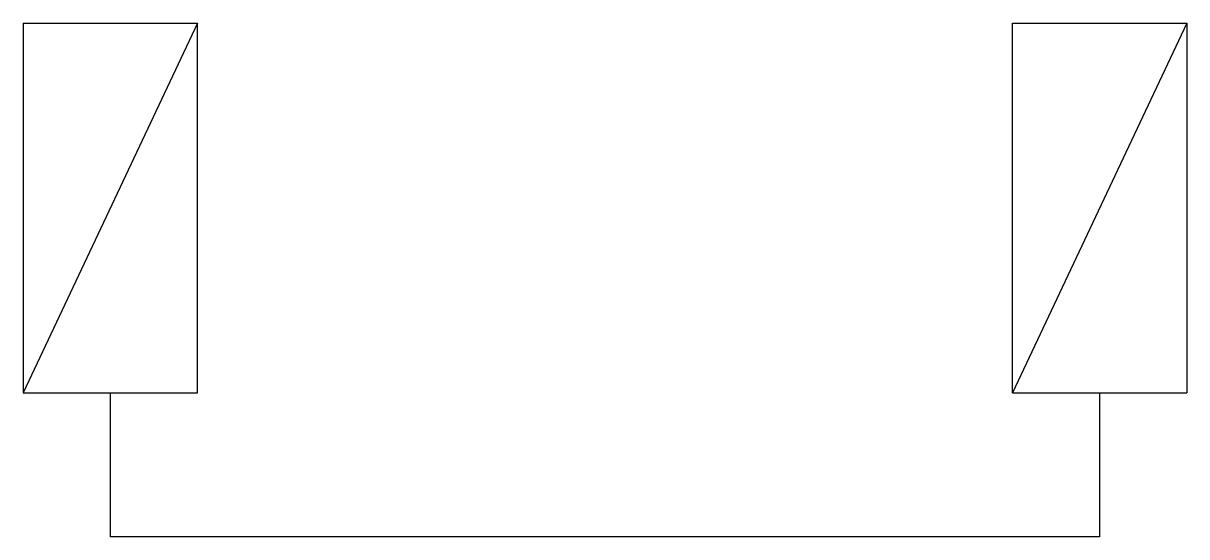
# Model space of a CAD drawing. Header units: metres. Extents: x -22107 to -22072.6, y -12489.5 to -12474.2.
import ezdxf

# ---------------------------------------------------------------- set-up
doc = ezdxf.new("R2010")
doc.units = ezdxf.units.M

msp = doc.modelspace()

# ---------------------------------------------------------------- linework, layer by layer
for p, q in [((-22101.86, -12474.25), (-22107.02, -12485.19)), ((-22107.02, -12474.25), (-22101.86, -12474.25)), ((-22107.02, -12474.25), (-22107.02, -12485.19)), ((-22101.86, -12485.19), (-22101.86, -12474.25)), ((-22072.59, -12474.25), (-22077.75, -12485.19)), ((-22077.75, -12474.25), (-22072.59, -12474.25)), ((-22077.75, -12485.19), (-22077.75, -12474.25)), ((-22072.59, -12474.25), (-22072.59, -12485.19)), ((-22107.02, -12485.19), (-22101.86, -12485.19)), ((-22104.44, -12489.45), (-22104.44, -12485.19)), ((-22077.75, -12485.19), (-22072.59, -12485.19)), ((-22075.17, -12485.19), (-22075.17, -12489.45)), ((-22075.17, -12489.45), (-22104.44, -12489.45))]:
    msp.add_line(p, q)

doc.saveas('drawing.dxf')
